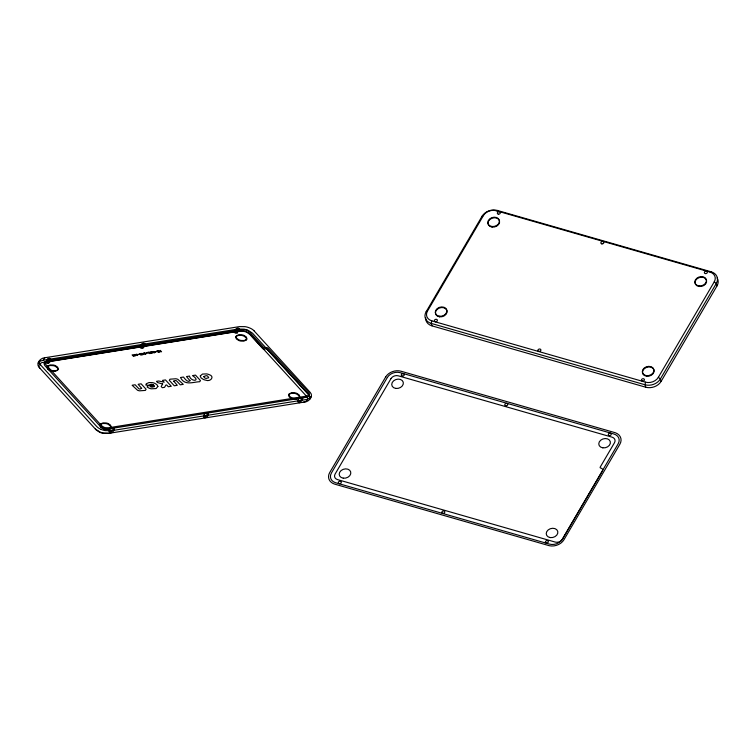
<?xml version="1.0" encoding="UTF-8"?>
<svg xmlns="http://www.w3.org/2000/svg" width="756" height="756" viewBox="0 0 756 756"><rect width="100%" height="100%" fill="white"/><g stroke="black" fill="none" stroke-linecap="round" stroke-linejoin="round"><path stroke-width="1.13" d="M716.99 285.919L716.282 283.481A11.633 8.987 -16.3 0 0 711.16 271.801L497.41 210.461L496.229 210.726A9.724 7.513 -16.3 0 0 483.396 215.583L427.49 311.056A9.724 7.513 -16.3 0 0 431.77 320.827L431.27 323.426L431.988 325.864L645.737 387.204A11.633 8.987 -16.3 0 0 661.094 381.402L716.99 285.919A11.633 8.987 -16.3 0 0 717.151 277.991M496.229 210.726L709.978 272.075A9.724 7.513 -16.3 0 1 714.259 281.837L658.363 377.31A9.724 7.513 -16.3 0 1 645.52 382.167L645.019 384.766L645.737 387.204M48.639 363.022L48.167 362.219A2.533 1.956 -16.3 0 0 47.108 361.907L46.078 362.124A4.697 3.629 -16.3 0 1 46.692 362.02L241.466 330.863L244.292 330.911A9.497 7.333 -16.3 0 1 246.286 331.487L248.355 332.838L262.795 348.658A1.465 1.134 -16.3 0 0 263.825 348.922L265.545 348.837A4.838 3.742 -16.3 0 1 267.076 349.272L308.098 393.942A4.697 3.629 -16.3 0 1 308.382 394.311L308.713 395.52A1.918 1.484 -16.3 0 1 308.524 396.05A1.918 1.484 -16.3 0 1 308.136 396.503L306.104 397.335L107.815 429.049L104.98 429.002A9.497 7.333 -16.3 0 1 102.986 428.435L100.926 427.074L44.708 365.413L44.084 363.834A1.918 1.484 -16.3 0 1 44.67 362.833L46.116 362.143L46.39 363.126A2.533 1.956 -16.3 0 0 47.458 363.428C49.584 363.541 51.918 359.544 50.293 358.59A2.533 1.956 -16.3 0 0 49.225 358.278L48.11 358.59L46.003 362.171M144.216 353.78L144.509 353.156C141.485 353.78 146.012 351.899 144.736 353.628M113.608 428.028A2.533 1.956 -16.3 0 0 112.54 427.716C110.546 427.622 107.957 431.251 109.705 432.564A2.533 1.956 -16.3 0 0 110.773 432.867C112.861 432.98 115.233 429.058 113.608 428.028M111.973 432.423L111.482 431.657A2.533 1.956 -16.3 0 0 110.423 431.345L109.28 431.685M236.722 328.473L237.176 329.314A2.533 1.956 -16.3 0 0 238.244 329.625L239.406 329.247L238.953 328.406A2.533 1.956 -16.3 0 0 237.885 328.104C235.929 328 233.443 331.657 235.05 332.942A2.533 1.956 -16.3 0 0 236.118 333.254L237.242 332.942L239.406 329.247M300.037 397.911L300.491 398.752A2.533 1.956 -16.3 0 0 301.559 399.064L302.721 398.686L302.268 397.845A2.533 1.956 -16.3 0 0 301.2 397.543C299.423 397.335 296.588 401.03 298.365 402.381A2.533 1.956 -16.3 0 0 299.433 402.693L300.548 402.381L302.721 398.686M145.076 344.339L144.623 343.498A2.533 1.956 -16.3 0 0 143.555 343.196C141.637 343.073 139.038 346.683 140.72 348.034A2.533 1.956 -16.3 0 0 141.788 348.336C143.971 348.554 146.636 343.309 143.914 344.708A2.533 1.956 -16.3 0 1 142.846 344.405L142.393 343.564M111.378 428.094L111.831 428.935A2.533 1.956 -16.3 0 0 112.899 429.238L114.061 428.869M237.299 332.838L236.836 332.035A2.533 1.956 -16.3 0 0 235.768 331.733L234.738 331.95M203.562 416.669L204.035 417.473A2.533 1.956 -16.3 0 0 205.103 417.775C207.191 417.888 209.582 414.023 207.938 412.937A2.533 1.956 -16.3 0 0 206.87 412.634C205.207 412.209 201.587 417.643 204.753 416.254A2.533 1.956 -16.3 0 1 205.812 416.565L206.265 417.406M300.614 402.277L300.141 401.474A2.533 1.956 -16.3 0 0 299.083 401.171L297.959 401.474M254.035 330.75A15.224 11.765 -16.3 0 0 249.811 328.038A19.864 15.347 -16.3 0 0 245.029 326.649L239.52 326.611L44.746 357.768C40.437 357.881 35.523 363.674 39.123 367.369L96.192 429.956L99.82 432.337A16.698 12.899 -16.3 0 0 103.326 433.339L108.297 433.434L304.602 402.031C308.892 401.918 313.863 396.144 310.225 392.43L253.997 330.769M48.063 358.656L48.516 359.497A2.533 1.956 -16.3 0 0 49.584 359.799L50.746 359.421M142.96 347.968L142.497 347.127A2.533 1.956 -16.3 0 0 141.438 346.824L140.38 347.07M205.708 413.003L206.161 413.844A2.533 1.956 -16.3 0 0 207.229 414.146L208.391 413.778M309.667 399.357L310.026 397.098L308.788 394.887L252.561 333.226L248.223 330.381A19.968 15.432 -16.3 0 0 244.027 329.172L238.083 329.068L43.3 360.225L40.219 361.179L38.206 362.956M235.976 336.741L236.316 336.155A2.013 1.559 -16.3 0 0 235.806 337.148L236.326 338.858L238.641 340.436A10.149 7.844 -16.3 0 0 240.777 341.05L243.791 341.098L245.965 340.219A2.013 1.559 -16.3 0 0 246.55 339.312L246.031 337.601L243.715 336.023A10.149 7.844 -16.3 0 0 241.58 335.418L238.556 335.362L236.392 336.24M289.142 394.15L288.82 394.698M299.546 397.136L299.225 397.684M43.3 360.225L44.746 357.768M44.273 363.305L45.029 362.02M47.316 366.915L47.581 366.462A2.003 1.55 -16.3 0 0 47.515 366.632A2.173 1.673 -16.3 0 0 47.448 367L47.637 367.879A4.819 3.723 -16.3 0 0 48.384 368.834M57.721 369.901L58.061 369.315M110.565 427.858L110.905 427.272A2.013 1.559 -16.3 0 0 111.075 426.866L110.556 425.155L108.24 423.577A10.149 7.844 -16.3 0 0 106.114 422.963L103.09 422.916L100.917 423.795A1.994 1.54 -16.3 0 0 100.368 424.589A2.173 1.673 -16.3 0 0 100.293 424.966L100.482 425.845A4.819 3.723 -16.3 0 0 101.228 426.79L103.166 427.99A10.149 7.844 -16.3 0 0 105.301 428.595L108.325 428.652A4.356 3.364 -16.3 0 0 109.696 428.274L110.263 427.953A2.221 1.72 -16.3 0 0 110.707 427.556A1.994 1.54 -16.3 0 0 110.905 427.272M311.122 396.881L307.777 399.168A9.422 7.276 -16.3 0 1 306.048 399.565L111.264 430.731L109.828 433.188L103.884 433.084A19.968 15.432 -16.3 0 1 99.688 431.874L95.35 429.03M246.38 339.727L246.721 339.142M308.524 396.05L309.28 394.755A1.918 1.484 -16.3 0 0 309.459 394.235L309.138 393.025A4.697 3.629 -16.3 0 0 308.845 392.647L267.822 347.987A4.838 3.742 -16.3 0 0 266.301 347.543L264.647 347.628A1.465 1.134 -16.3 0 1 263.56 347.363L249.102 331.553L247.042 330.202A9.497 7.333 -16.3 0 0 245.048 329.625L242.222 329.578L47.448 360.735A4.697 3.629 -16.3 0 0 46.863 360.858L45.417 361.557M714.259 281.837L716.282 283.481L660.385 378.954A11.633 8.987 -16.3 0 1 645.019 384.766L431.27 323.426A11.633 8.987 -16.3 0 1 426.157 311.737L482.054 216.263L483.396 215.583M426.157 311.737L427.49 311.056M149.915 352.268L151.096 352.353A1.295 1.002 -16.3 0 0 150.491 352.06L149.272 352.447L150.964 352.929M709.978 272.075L711.16 271.801M303.071 402.277C306.095 402.353 309.412 398.866 306.567 396.305L250.349 334.643L246.721 332.262A16.698 12.899 -16.3 0 0 243.215 331.251L238.244 331.166L43.461 362.322C40.446 362.247 37.129 365.734 39.964 368.295M49.896 365.535L47.732 366.424A2.013 1.559 -16.3 0 0 47.146 367.331L47.666 369.041L49.981 370.61A10.149 7.844 -16.3 0 0 52.117 371.224L55.131 371.281L57.305 370.393A2.013 1.559 -16.3 0 0 57.891 369.486L57.371 367.775L55.179 366.254A10.14 7.834 -16.3 0 0 53.156 365.639L50.104 365.507M160.168 351.238L160.574 351.682M145.36 353.865L145.88 354.11L144.264 354.035M150.34 353.099L151.644 353.156L150.416 352.636A1.654 1.276 -16.3 0 1 149.971 352.598M111.264 430.731L105.226 430.608A19.939 15.403 -16.3 0 1 100.992 429.361M431.77 320.827L645.52 382.167M658.363 377.31L660.385 378.954L661.094 381.402M48.375 368.834L50.321 370.034A10.149 7.844 -16.3 0 0 52.457 370.638L55.471 370.695A4.356 3.364 -16.3 0 0 56.851 370.317L57.409 369.986A2.221 1.72 -16.3 0 0 57.853 369.599A2.013 1.559 -16.3 0 0 58.231 368.9L57.711 367.199L55.396 365.62A10.149 7.844 -16.3 0 0 53.26 365.006L50.246 364.95L48.072 365.838A2.051 1.578 -16.3 0 0 47.656 366.329M40.559 364.912L96.787 426.573A15.224 11.765 -16.3 0 0 101.02 429.323M482.054 216.263A11.633 8.987 -16.3 0 1 497.41 210.461M431.988 325.864A11.633 8.987 -16.3 0 1 425.685 317.841M309.28 394.755A1.918 1.484 -16.3 0 1 308.892 395.218L306.86 396.05L108.562 427.764L105.736 427.716A9.497 7.333 -16.3 0 1 103.742 427.14L101.682 425.789L45.454 364.127L44.84 362.54A1.918 1.484 -16.3 0 1 45.426 361.548M40.616 364.874A7.484 5.783 -16.3 0 1 39.161 362.058M39.246 361.793A4.101 3.166 -16.3 0 1 39.671 360.451M133.925 354.8C136.562 357.994 136.004 353.156 133.925 354.8M135.863 354.498C138.679 357.635 137.677 352.835 135.872 354.451M151.361 352.012C153.95 355.178 153.44 350.444 151.37 351.975M142.978 354.28L142.506 353.817L142.978 354.28M154.593 352.428L154.12 351.965L154.593 352.428M236.108 336.826L236.297 337.705A4.819 3.723 -16.3 0 0 237.044 338.65L238.981 339.85A10.149 7.844 -16.3 0 0 241.117 340.465L244.131 340.512L246.305 339.633A2.013 1.559 -16.3 0 0 246.891 338.726L246.371 337.015L244.056 335.437A10.149 7.844 -16.3 0 0 241.92 334.832L238.905 334.776L236.732 335.655A2.003 1.54 -16.3 0 0 236.174 336.458A2.173 1.673 -16.3 0 0 236.108 336.826M288.953 394.783L289.142 395.662A4.819 3.723 -16.3 0 0 289.888 396.607L291.825 397.807A10.149 7.844 -16.3 0 0 293.961 398.421L296.985 398.478A4.356 3.364 -16.3 0 0 298.355 398.091L298.922 397.769A2.221 1.72 -16.3 0 0 299.367 397.382A2.013 1.559 -16.3 0 0 299.735 396.683L299.215 394.972L296.9 393.404A10.149 7.844 -16.3 0 0 294.774 392.789L291.75 392.733L289.576 393.621A2.003 1.54 -16.3 0 0 289.028 394.415A2.173 1.673 -16.3 0 0 288.953 394.783M154.46 386.051L154.441 386.25A0.945 0.737 -16.3 0 1 154.205 386.637L152.221 387.129A4.621 3.572 -16.3 0 1 150.189 386.524L154.46 386.051M141.646 388.367L139.983 389.075A3.128 2.419 -16.3 0 1 138.849 388.716L135.126 384.766L132.13 385.248L137.535 390.257A9.63 7.437 -16.3 0 0 139.558 390.833L145.417 390.408L146.088 389.255L141.126 383.812L138.131 384.294L141.646 388.367M157.891 386.439L156.123 388.556L151.2 388.801A11.245 8.694 -16.3 0 1 149.093 388.168L147.118 387.015L147.789 385.862L153.6 384.936A4.489 3.468 -16.3 0 0 151.153 384.322L149.594 384.813A0.954 0.737 -16.3 0 0 149.348 385.22L145.908 385.125L145.965 384.483A2.211 1.71 -16.3 0 1 146.447 383.67L148.998 382.555L152.343 382.612A11.236 8.685 -16.3 0 1 154.706 383.292L156.861 384.606L157.891 386.439M173.767 381.137L177.282 385.305L174.286 385.787L169.316 380.344L169.987 379.191L175.855 378.765A9.63 7.437 -16.3 0 1 177.877 379.342L183.283 384.35L180.287 384.832L176.564 380.882A3.128 2.419 -16.3 0 0 175.43 380.523L173.767 381.137M200.274 375.997L201.001 377.877L203.44 379.474A11.236 8.685 -16.3 0 0 205.802 380.155C210.366 382.281 215.252 376.346 209.062 374.589A11.236 8.685 -16.3 0 0 206.7 373.918L202.447 374.059L200.274 375.997M203.685 376.592L204.819 377.981A4.744 3.667 -16.3 0 0 206.322 378.406L208.722 377.745L207.683 376.091A4.744 3.667 -16.3 0 0 206.18 375.656L203.685 376.592M159.45 351.332L161.557 351.776L160.291 350.387L159.459 351.294M99.962 425.43L100.624 427.131L102.825 428.576A10.149 7.844 -16.3 0 0 104.961 429.181L107.976 429.238L110.149 428.359A2.013 1.559 -16.3 0 0 110.735 427.442L110.215 425.741L107.9 424.163A10.149 7.844 -16.3 0 0 105.764 423.549L102.75 423.502L100.576 424.381A2.013 1.559 -16.3 0 0 99.99 425.288L99.962 425.43M288.622 395.256L289.283 396.947L291.485 398.393A10.149 7.844 -16.3 0 0 293.621 399.007L296.635 399.064L298.809 398.176A2.013 1.559 -16.3 0 0 299.395 397.269L298.875 395.558L296.56 393.98A10.149 7.844 -16.3 0 0 294.424 393.375L291.41 393.318L289.236 394.207A2.013 1.559 -16.3 0 0 288.65 395.114L288.622 395.256M143.432 353.619L142.865 354.762L141.599 353.373L143.432 353.619M155.046 351.757L154.479 352.901L153.213 351.512L155.046 351.757M190.002 380.722C187.686 383.075 184.577 378.378 183.491 377.036L180.486 377.518C184.738 386.032 192.969 381.95 199.773 381.714L200.444 380.561L195.483 375.118L192.487 375.6C201.616 381.572 190.569 381.884 189.482 376.072L186.486 376.554L190.002 380.722M162.653 384.01L161.189 386.505L162.285 387.705L164.534 387.346L165.885 385.05L166.632 384.936L168.286 386.751L171.291 386.269L165.488 379.918L162.493 380.391L164.146 382.205L158.741 380.996L156.492 381.355L157.598 382.555L162.653 384.01M385.636 377.036L329.739 472.509A11.633 8.987 -16.3 0 0 334.861 484.19L549.225 545.69A11.633 8.987 -16.3 0 0 563.967 539.727L619.863 444.254A11.633 8.987 -16.3 0 0 615.346 432.753L400.992 371.224A11.633 8.987 -16.3 0 0 385.636 377.036M387.318 377.518L331.421 472.991A9.724 7.513 -16.3 0 0 335.702 482.763L549.442 544.103A9.724 7.513 -16.3 0 0 562.284 539.245L618.181 443.772A9.724 7.513 -16.3 0 0 613.9 434.001L400.16 372.661A9.724 7.513 -16.3 0 0 387.318 377.518M391.013 378.576L335.106 474.05A5.528 4.271 -16.3 0 0 337.545 479.606L555.15 542.052A5.528 4.271 -16.3 0 0 562.455 539.293L602.409 471.054A2.863 2.211 -16.3 0 0 601.143 468.181L600.642 468.04A0.954 0.737 -16.3 0 1 600.226 467.076L614.496 442.714A5.528 4.271 -16.3 0 0 612.058 437.157L398.308 375.817A5.528 4.271 -16.3 0 0 391.013 378.576M134.209 355.896L133.406 356.274L132.12 354.895L134.209 355.896M140.862 353.496L139.529 353.704L140.796 355.093L142.128 354.885L140.862 353.496M148.667 352.239L147.155 352.485L149.934 353.628L148.667 352.239M158.363 350.69L156.813 350.945L158.108 350.982L158.467 351.37L157.531 351.521L158.977 351.937L158.08 352.324L159.629 352.079L158.363 350.69M139.246 354.328L137.932 354.545L139.246 354.328M146.985 353.09L145.672 353.298L146.985 353.09M156.672 351.54L155.358 351.757L156.672 351.54M439.34 316.235A5.916 4.564 -16.3 0 0 446.768 309.969A5.916 4.564 -16.3 0 0 437.157 308.628A5.916 4.564 -16.3 0 0 439.34 316.235M439.51 316.821A5.916 4.564 -16.3 0 0 446.938 310.555A5.916 4.564 -16.3 0 0 437.327 309.213A5.916 4.564 -16.3 0 0 439.51 316.821M498.384 214.175A1.521 1.181 -16.3 0 0 500.302 212.559A1.521 1.181 -16.3 0 0 497.817 212.209A1.521 1.181 -16.3 0 0 498.384 214.175M435.437 321.697A1.521 1.181 -16.3 0 0 437.355 320.081A1.521 1.181 -16.3 0 0 434.87 319.731A1.521 1.181 -16.3 0 0 435.437 321.697M538.952 351.398A1.521 1.181 -16.3 0 0 540.871 349.782A1.521 1.181 -16.3 0 0 538.385 349.442A1.521 1.181 -16.3 0 0 538.952 351.398M601.899 243.886A1.521 1.181 -16.3 0 0 603.817 242.27A1.521 1.181 -16.3 0 0 601.332 241.92A1.521 1.181 -16.3 0 0 601.899 243.886M705.414 273.587A1.521 1.181 -16.3 0 0 707.332 271.971A1.521 1.181 -16.3 0 0 704.857 271.631A1.521 1.181 -16.3 0 0 705.414 273.587M642.468 381.109A1.521 1.181 -16.3 0 0 644.386 379.493A1.521 1.181 -16.3 0 0 641.91 379.143A1.521 1.181 -16.3 0 0 642.468 381.109M698.913 285.91A5.916 4.564 -16.3 0 0 706.34 279.644A5.916 4.564 -16.3 0 0 696.73 278.303A5.916 4.564 -16.3 0 0 698.913 285.91M699.083 286.486A5.916 4.564 -16.3 0 0 706.51 280.221A5.916 4.564 -16.3 0 0 696.9 278.888A5.916 4.564 -16.3 0 0 699.083 286.486M646.38 375.647A5.916 4.564 -16.3 0 0 653.808 369.382A5.916 4.564 -16.3 0 0 644.197 368.049A5.916 4.564 -16.3 0 0 646.38 375.647M646.541 376.233A5.916 4.564 -16.3 0 0 653.978 369.967A5.916 4.564 -16.3 0 0 644.367 368.626A5.916 4.564 -16.3 0 0 646.541 376.233M491.882 226.498A5.916 4.564 -16.3 0 0 499.31 220.232A5.916 4.564 -16.3 0 0 489.699 218.89A5.916 4.564 -16.3 0 0 491.882 226.498M492.052 227.074A5.916 4.564 -16.3 0 0 499.48 220.809A5.916 4.564 -16.3 0 0 489.869 219.467A5.916 4.564 -16.3 0 0 492.052 227.074M395.804 388.423A5.916 4.564 -16.3 0 0 403.231 382.158A5.916 4.564 -16.3 0 0 393.621 380.816A5.916 4.564 -16.3 0 0 395.804 388.423M550.302 537.582A5.916 4.564 -16.3 0 0 557.73 531.317A5.916 4.564 -16.3 0 0 548.119 529.975A5.916 4.564 -16.3 0 0 550.302 537.582M602.844 447.835A5.916 4.564 -16.3 0 0 610.272 441.57A5.916 4.564 -16.3 0 0 600.661 440.238A5.916 4.564 -16.3 0 0 602.844 447.835M546.39 543.035A1.521 1.181 -16.3 0 0 548.308 541.419A1.521 1.181 -16.3 0 0 545.832 541.079A1.521 1.181 -16.3 0 0 546.39 543.035M609.336 435.522A1.521 1.181 -16.3 0 0 611.254 433.906A1.521 1.181 -16.3 0 0 608.778 433.557A1.521 1.181 -16.3 0 0 609.336 435.522M505.821 405.811A1.521 1.181 -16.3 0 0 507.739 404.195A1.521 1.181 -16.3 0 0 505.263 403.855A1.521 1.181 -16.3 0 0 505.821 405.811M442.874 513.333A1.521 1.181 -16.3 0 0 444.793 511.717A1.521 1.181 -16.3 0 0 442.317 511.368A1.521 1.181 -16.3 0 0 442.874 513.333M339.359 483.623A1.521 1.181 -16.3 0 0 341.277 482.007A1.521 1.181 -16.3 0 0 338.792 481.657A1.521 1.181 -16.3 0 0 339.359 483.623M402.305 376.11A1.521 1.181 -16.3 0 0 404.224 374.494A1.521 1.181 -16.3 0 0 401.738 374.144A1.521 1.181 -16.3 0 0 402.305 376.11M343.262 478.17A5.916 4.564 -16.3 0 0 350.69 471.905A5.916 4.564 -16.3 0 0 341.079 470.563A5.916 4.564 -16.3 0 0 343.262 478.17"/></g></svg>
